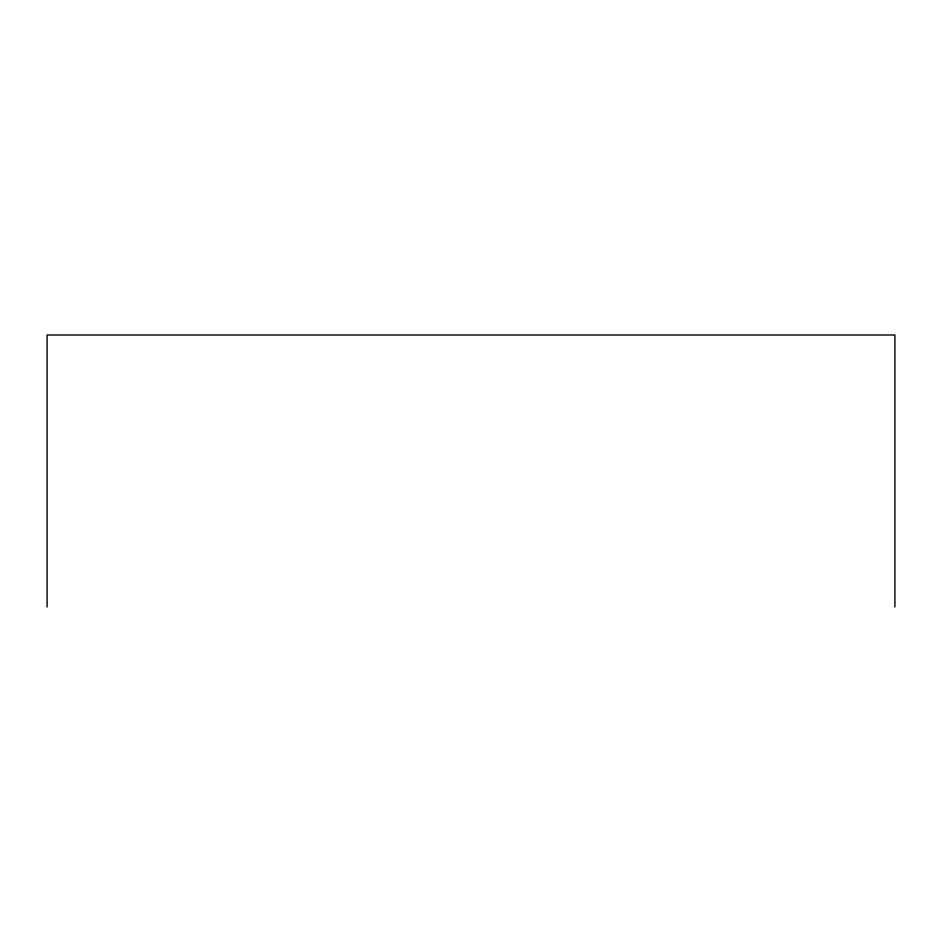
<?xml version="1.0" encoding="UTF-8"?>
<svg xmlns="http://www.w3.org/2000/svg" width="942" height="942" viewBox="0 0 942 942"><rect width="100%" height="100%" fill="white"/><g stroke="black" fill="none" stroke-linecap="round" stroke-linejoin="round"><path stroke-width="1.41" d="M894.9 607.001L894.9 334.999L47.1 334.999L47.1 607.001"/></g></svg>
